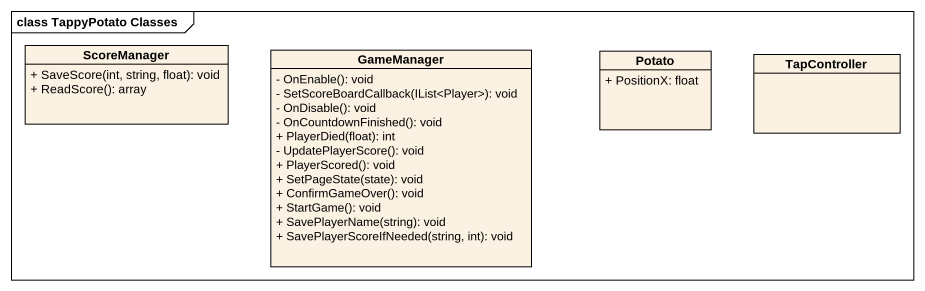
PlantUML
@startuml
mainframe class TappyPotato Classes
hide circle
hide empty members
skinparam classAttributeIconSize 0
class ScoreManager {
  + SaveScore(int, string, float): void
  + ReadScore(): array
}
class GameManager {
  - OnEnable(): void
  - SetScoreBoardCallback(IList<Player>): void
  - OnDisable(): void
  - OnCountdownFinished(): void
  + PlayerDied(float): int
  - UpdatePlayerScore(): void
  + PlayerScored(): void
  + SetPageState(state): void
  + ConfirmGameOver(): void
  + StartGame(): void
  + SavePlayerName(string): void
  + SavePlayerScoreIfNeeded(string, int): void
}
class Potato {
  + PositionX: float
}
class TapController
@enduml
